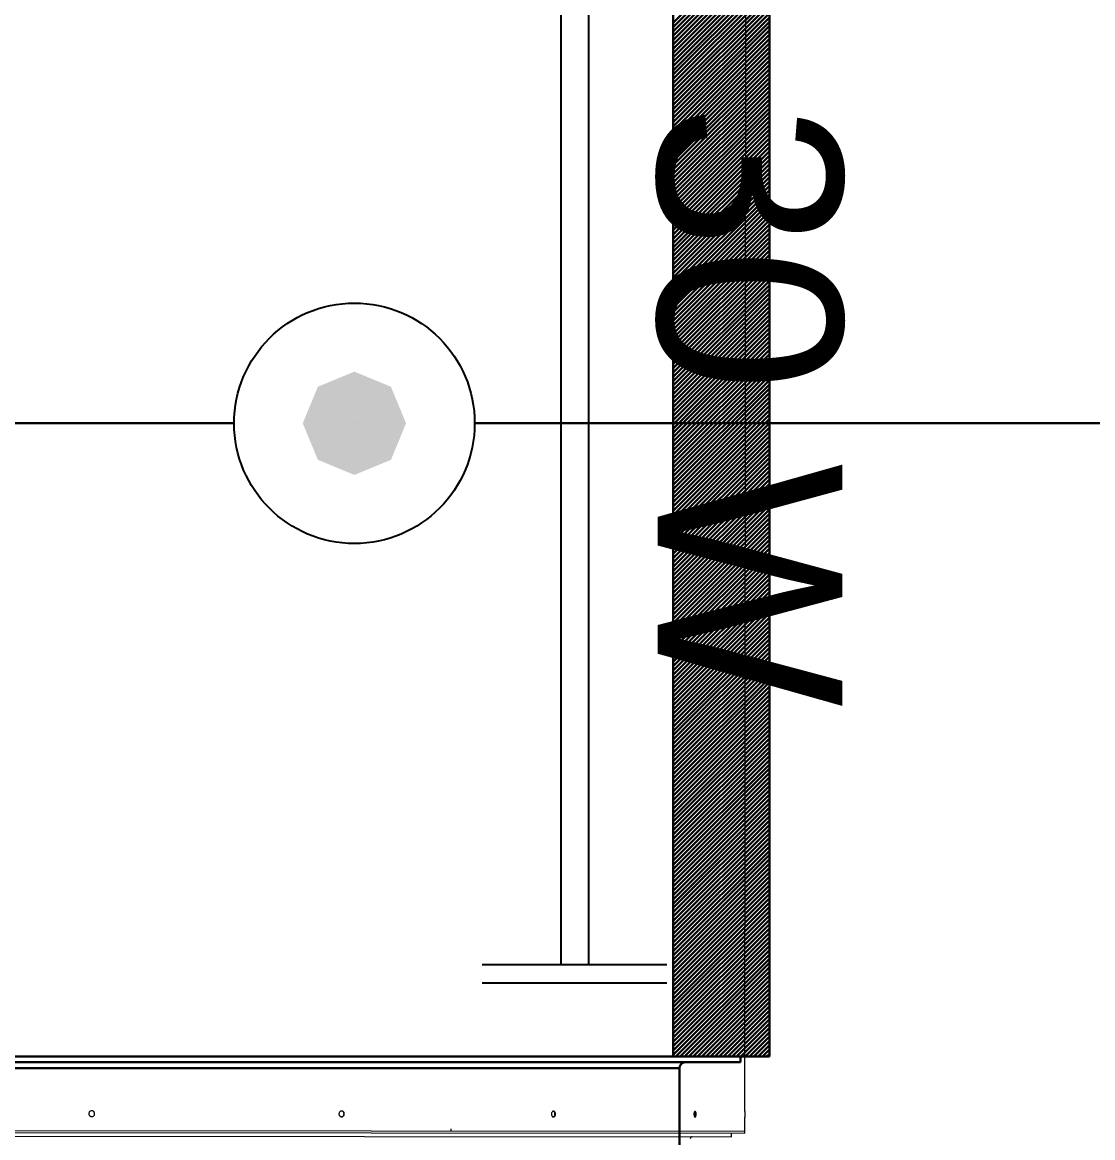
# Model space of a CAD drawing. Header units: millimetres. Extents: x -379292 to 1221486, y 92049 to 447512.
# Drawn here: x -171200 to -170087, y 211858 to 213018 of the extents above; entities that cross this region are included whole.
import ezdxf
from ezdxf.enums import TextEntityAlignment as Align

# ---------------------------------------------------------------- set-up
doc = ezdxf.new("R2010")
doc.units = ezdxf.units.MM
for name, color, linetype in [('-M-YNGN-SPR-YUK', 7, 'Continuous'), ('-M-YNGN-ZON4-SPR-', 7, 'Continuous'), ('08_LAMP', 4, 'Continuous')]:
    doc.layers.add(name, color=color, linetype=linetype)
for name, color, linetype, lineweight in [('-M-YNGN-ZON4', 3, 'SP', 30), ('_Systemair Ventilation Equipments', 7, 'Continuous', 30), ('Aironn-DEF', 7, 'Continuous', 0)]:
    doc.layers.add(name, color=color, linetype=linetype, lineweight=lineweight)
doc.styles.add('CIZGI', font='tahoma.ttf', dxfattribs={"width": 0.8, "oblique": 20})
doc.styles.add('SPR-NOT', font='romans.shx')
doc.styles.add('YAZI-2', font='arial.ttf', dxfattribs={"height": 2})
doc.linetypes.add('SP', pattern='A,2,-0.1,["SP",CIZGI,S=0.14,R=0.2,X=0,Y=-0.07],-0.255', length=2.355)

# ---------------------------------------------------------------- blocks, each defined once
blk = doc.blocks.new('RSA 1250')
at = {"layer": '_Systemair Ventilation Equipments', "color": 8}
for p, q in [((12228.56, 3752.73), (12103.56, 3752.73)), ((12121.08, 3742.73), (12111.08, 3752.73)), ((12121.53, 3742.73), (12111.53, 3752.73)), ((12121.98, 3742.73), (12111.98, 3752.73)), ((12122.42, 3742.73), (12112.42, 3752.73)), ((12122.87, 3742.73), (12112.87, 3752.73)), ((12123.32, 3742.73), (12113.32, 3752.73)), ((12123.77, 3742.73), (12113.77, 3752.73)), ((12124.22, 3742.73), (12114.22, 3752.73)), ((12124.67, 3742.73), (12114.67, 3752.73)), ((12125.12, 3742.73), (12115.12, 3752.73)), ((12125.57, 3742.73), (12115.57, 3752.73)), ((12126.02, 3742.73), (12116.02, 3752.73)), ((12126.47, 3742.73), (12116.47, 3752.73)), ((12126.91, 3742.73), (12116.91, 3752.73)), ((12127.36, 3742.73), (12117.36, 3752.73)), ((12127.81, 3742.73), (12117.81, 3752.73)), ((12128.26, 3742.73), (12118.26, 3752.73)), ((12128.71, 3742.73), (12118.71, 3752.73)), ((12129.16, 3742.73), (12119.16, 3752.73)), ((12129.61, 3742.73), (12119.61, 3752.73)), ((12130.06, 3742.73), (12120.06, 3752.73)), ((12130.51, 3742.73), (12120.51, 3752.73)), ((12130.96, 3742.73), (12120.96, 3752.73)), ((12131.4, 3742.73), (12121.4, 3752.73)), ((12131.85, 3742.73), (12121.85, 3752.73)), ((12132.3, 3742.73), (12122.3, 3752.73)), ((12132.75, 3742.73), (12122.75, 3752.73)), ((12133.2, 3742.73), (12123.2, 3752.73)), ((12133.65, 3742.73), (12123.65, 3752.73)), ((12134.1, 3742.73), (12124.1, 3752.73)), ((12134.55, 3742.73), (12124.55, 3752.73)), ((12135, 3742.73), (12125, 3752.73)), ((12135.45, 3742.73), (12125.45, 3752.73)), ((12135.89, 3742.73), (12125.89, 3752.73)), ((12136.34, 3742.73), (12126.34, 3752.73)), ((12136.79, 3742.73), (12126.79, 3752.73)), ((12137.24, 3742.73), (12127.24, 3752.73)), ((12137.69, 3742.73), (12127.69, 3752.73)), ((12138.14, 3742.73), (12128.14, 3752.73)), ((12138.59, 3742.73), (12128.59, 3752.73)), ((12139.04, 3742.73), (12129.04, 3752.73)), ((12139.49, 3742.73), (12129.49, 3752.73)), ((12139.94, 3742.73), (12129.94, 3752.73)), ((12140.38, 3742.73), (12130.38, 3752.73)), ((12140.83, 3742.73), (12130.83, 3752.73)), ((12141.28, 3742.73), (12131.28, 3752.73)), ((12141.73, 3742.73), (12131.73, 3752.73)), ((12142.18, 3742.73), (12132.18, 3752.73)), ((12142.63, 3742.73), (12132.63, 3752.73)), ((12143.08, 3742.73), (12133.08, 3752.73)), ((12143.53, 3742.73), (12133.53, 3752.73)), ((12143.98, 3742.73), (12133.98, 3752.73)), ((12144.43, 3742.73), (12134.43, 3752.73)), ((12144.87, 3742.73), (12134.87, 3752.73)), ((12145.32, 3742.73), (12135.32, 3752.73)), ((12145.77, 3742.73), (12135.77, 3752.73)), ((12146.22, 3742.73), (12136.22, 3752.73)), ((12146.67, 3742.73), (12136.67, 3752.73)), ((12147.12, 3742.73), (12137.12, 3752.73)), ((12147.57, 3742.73), (12137.57, 3752.73)), ((12148.02, 3742.73), (12138.02, 3752.73)), ((12148.47, 3742.73), (12138.47, 3752.73)), ((12148.92, 3742.73), (12138.92, 3752.73)), ((12149.36, 3742.73), (12139.36, 3752.73)), ((12149.81, 3742.73), (12139.81, 3752.73)), ((12150.26, 3742.73), (12140.26, 3752.73)), ((12150.71, 3742.73), (12140.71, 3752.73)), ((12151.16, 3742.73), (12141.16, 3752.73)), ((12151.61, 3742.73), (12141.61, 3752.73)), ((12152.06, 3742.73), (12142.06, 3752.73)), ((12152.51, 3742.73), (12142.51, 3752.73)), ((12152.96, 3742.73), (12142.96, 3752.73)), ((12153.41, 3742.73), (12143.41, 3752.73)), ((12153.86, 3742.73), (12143.86, 3752.73)), ((12154.3, 3742.73), (12144.3, 3752.73)), ((12154.75, 3742.73), (12144.75, 3752.73)), ((12155.2, 3742.73), (12145.2, 3752.73)), ((12155.65, 3742.73), (12145.65, 3752.73)), ((12156.1, 3742.73), (12146.1, 3752.73)), ((12156.55, 3742.73), (12146.55, 3752.73)), ((12157, 3742.73), (12147, 3752.73)), ((12157.45, 3742.73), (12147.45, 3752.73)), ((12157.9, 3742.73), (12147.9, 3752.73)), ((12158.35, 3742.73), (12148.35, 3752.73)), ((12158.79, 3742.73), (12148.79, 3752.73)), ((12159.24, 3742.73), (12149.24, 3752.73)), ((12159.69, 3742.73), (12149.69, 3752.73)), ((12160.14, 3742.73), (12150.14, 3752.73)), ((12160.59, 3742.73), (12150.59, 3752.73)), ((12161.04, 3742.73), (12151.04, 3752.73)), ((12161.49, 3742.73), (12151.49, 3752.73)), ((12161.94, 3742.73), (12151.94, 3752.73)), ((12162.39, 3742.73), (12152.39, 3752.73)), ((12162.84, 3742.73), (12152.84, 3752.73)), ((12163.28, 3742.73), (12153.28, 3752.73)), ((12163.73, 3742.73), (12153.73, 3752.73)), ((12164.18, 3742.73), (12154.18, 3752.73)), ((12164.63, 3742.73), (12154.63, 3752.73)), ((12165.08, 3742.73), (12155.08, 3752.73)), ((12165.53, 3742.73), (12155.53, 3752.73)), ((12165.98, 3742.73), (12155.98, 3752.73)), ((12166.43, 3742.73), (12156.43, 3752.73)), ((12166.88, 3742.73), (12156.88, 3752.73)), ((12167.33, 3742.73), (12157.33, 3752.73)), ((12167.77, 3742.73), (12157.77, 3752.73)), ((12168.22, 3742.73), (12158.22, 3752.73)), ((12168.67, 3742.73), (12158.67, 3752.73)), ((12169.12, 3742.73), (12159.12, 3752.73)), ((12169.57, 3742.73), (12159.57, 3752.73)), ((12170.02, 3742.73), (12160.02, 3752.73)), ((12170.47, 3742.73), (12160.47, 3752.73)), ((12170.92, 3742.73), (12160.92, 3752.73)), ((12171.37, 3742.73), (12161.37, 3752.73)), ((12171.82, 3742.73), (12161.82, 3752.73)), ((12172.26, 3742.73), (12162.26, 3752.73)), ((12172.71, 3742.73), (12162.71, 3752.73)), ((12173.16, 3742.73), (12163.16, 3752.73)), ((12173.61, 3742.73), (12163.61, 3752.73)), ((12174.06, 3742.73), (12164.06, 3752.73)), ((12174.51, 3742.73), (12164.51, 3752.73)), ((12174.96, 3742.73), (12164.96, 3752.73)), ((12175.41, 3742.73), (12165.41, 3752.73)), ((12175.86, 3742.73), (12165.86, 3752.73)), ((12176.31, 3742.73), (12166.31, 3752.73)), ((12176.75, 3742.73), (12166.75, 3752.73)), ((12177.2, 3742.73), (12167.2, 3752.73)), ((12177.65, 3742.73), (12167.65, 3752.73)), ((12178.1, 3742.73), (12168.1, 3752.73)), ((12178.55, 3742.73), (12168.55, 3752.73)), ((12179, 3742.73), (12169, 3752.73)), ((12179.45, 3742.73), (12169.45, 3752.73)), ((12179.9, 3742.73), (12169.9, 3752.73)), ((12180.35, 3742.73), (12170.35, 3752.73)), ((12180.8, 3742.73), (12170.8, 3752.73)), ((12181.24, 3742.73), (12171.24, 3752.73)), ((12181.69, 3742.73), (12171.69, 3752.73)), ((12182.14, 3742.73), (12172.14, 3752.73)), ((12182.59, 3742.73), (12172.59, 3752.73)), ((12183.04, 3742.73), (12173.04, 3752.73)), ((12183.49, 3742.73), (12173.49, 3752.73)), ((12183.94, 3742.73), (12173.94, 3752.73)), ((12184.39, 3742.73), (12174.39, 3752.73)), ((12184.84, 3742.73), (12174.84, 3752.73)), ((12185.29, 3742.73), (12175.29, 3752.73)), ((12185.73, 3742.73), (12175.73, 3752.73)), ((12186.18, 3742.73), (12176.18, 3752.73)), ((12186.63, 3742.73), (12176.63, 3752.73)), ((12187.08, 3742.73), (12177.08, 3752.73)), ((12187.53, 3742.73), (12177.53, 3752.73)), ((12187.98, 3742.73), (12177.98, 3752.73)), ((12188.43, 3742.73), (12178.43, 3752.73)), ((12188.88, 3742.73), (12178.88, 3752.73)), ((12189.33, 3742.73), (12179.33, 3752.73)), ((12189.78, 3742.73), (12179.78, 3752.73)), ((12190.23, 3742.73), (12180.23, 3752.73)), ((12190.67, 3742.73), (12180.67, 3752.73)), ((12191.12, 3742.73), (12181.12, 3752.73)), ((12191.57, 3742.73), (12181.57, 3752.73)), ((12192.02, 3742.73), (12182.02, 3752.73)), ((12192.47, 3742.73), (12182.47, 3752.73)), ((12192.92, 3742.73), (12182.92, 3752.73)), ((12193.37, 3742.73), (12183.37, 3752.73)), ((12193.82, 3742.73), (12183.82, 3752.73)), ((12194.27, 3742.73), (12184.27, 3752.73)), ((12194.72, 3742.73), (12184.72, 3752.73)), ((12195.16, 3742.73), (12185.16, 3752.73)), ((12195.61, 3742.73), (12185.61, 3752.73)), ((12196.06, 3742.73), (12186.06, 3752.73)), ((12196.51, 3742.73), (12186.51, 3752.73)), ((12196.96, 3742.73), (12186.96, 3752.73)), ((12197.41, 3742.73), (12187.41, 3752.73)), ((12197.86, 3742.73), (12187.86, 3752.73)), ((12198.31, 3742.73), (12188.31, 3752.73)), ((12198.76, 3742.73), (12188.76, 3752.73)), ((12199.21, 3742.73), (12189.21, 3752.73)), ((12199.65, 3742.73), (12189.65, 3752.73)), ((12200.1, 3742.73), (12190.1, 3752.73)), ((12200.55, 3742.73), (12190.55, 3752.73)), ((12201, 3742.73), (12191, 3752.73)), ((12201.45, 3742.73), (12191.45, 3752.73)), ((12201.9, 3742.73), (12191.9, 3752.73)), ((12202.35, 3742.73), (12192.35, 3752.73)), ((12202.8, 3742.73), (12192.8, 3752.73)), ((12203.25, 3742.73), (12193.25, 3752.73)), ((12203.7, 3742.73), (12193.7, 3752.73)), ((12204.14, 3742.73), (12194.14, 3752.73)), ((12204.59, 3742.73), (12194.59, 3752.73)), ((12205.04, 3742.73), (12195.04, 3752.73)), ((12205.49, 3742.73), (12195.49, 3752.73)), ((12205.94, 3742.73), (12195.94, 3752.73)), ((12206.39, 3742.73), (12196.39, 3752.73)), ((12206.84, 3742.73), (12196.84, 3752.73)), ((12207.29, 3742.73), (12197.29, 3752.73)), ((12207.74, 3742.73), (12197.74, 3752.73)), ((12208.19, 3742.73), (12198.19, 3752.73)), ((12208.63, 3742.73), (12198.63, 3752.73)), ((12209.08, 3742.73), (12199.08, 3752.73)), ((12209.53, 3742.73), (12199.53, 3752.73)), ((12209.98, 3742.73), (12199.98, 3752.73)), ((12210.43, 3742.73), (12200.43, 3752.73)), ((12210.88, 3742.73), (12200.88, 3752.73)), ((12211.33, 3742.73), (12201.33, 3752.73)), ((12211.78, 3742.73), (12201.78, 3752.73)), ((12212.23, 3742.73), (12202.23, 3752.73)), ((12212.68, 3742.73), (12202.68, 3752.73)), ((12213.12, 3742.73), (12203.12, 3752.73)), ((12213.57, 3742.73), (12203.57, 3752.73)), ((12214.02, 3742.73), (12204.02, 3752.73)), ((12214.47, 3742.73), (12204.47, 3752.73)), ((12214.92, 3742.73), (12204.92, 3752.73)), ((12215.37, 3742.73), (12205.37, 3752.73)), ((12215.82, 3742.73), (12205.82, 3752.73)), ((12216.27, 3742.73), (12206.27, 3752.73)), ((12216.72, 3742.73), (12206.72, 3752.73)), ((12217.17, 3742.73), (12207.17, 3752.73)), ((12217.61, 3742.73), (12207.61, 3752.73)), ((12218.06, 3742.73), (12208.06, 3752.73)), ((12218.51, 3742.73), (12208.51, 3752.73)), ((12218.96, 3742.73), (12208.96, 3752.73)), ((12219.41, 3742.73), (12209.41, 3752.73)), ((12219.86, 3742.73), (12209.86, 3752.73)), ((12220.31, 3742.73), (12210.31, 3752.73)), ((12220.76, 3742.73), (12210.76, 3752.73)), ((12221.21, 3742.73), (12211.21, 3752.73)), ((12221.66, 3742.73), (12211.66, 3752.73)), ((12222.11, 3742.73), (12212.11, 3752.73)), ((12222.55, 3742.73), (12212.55, 3752.73)), ((12223, 3742.73), (12213, 3752.73)), ((12223.45, 3742.73), (12213.45, 3752.73)), ((12223.9, 3742.73), (12213.9, 3752.73)), ((12224.35, 3742.73), (12214.35, 3752.73)), ((12224.8, 3742.73), (12214.8, 3752.73)), ((12225.25, 3742.73), (12215.25, 3752.73)), ((12225.7, 3742.73), (12215.7, 3752.73)), ((12226.15, 3742.73), (12216.15, 3752.73)), ((12226.6, 3742.73), (12216.6, 3752.73)), ((12227.04, 3742.73), (12217.04, 3752.73)), ((12227.49, 3742.73), (12217.49, 3752.73)), ((12227.94, 3742.73), (12217.94, 3752.73)), ((12228.39, 3742.73), (12218.39, 3752.73)), ((12228.56, 3743.01), (12218.84, 3752.73)), ((12228.56, 3743.46), (12219.29, 3752.73)), ((12228.56, 3743.91), (12219.74, 3752.73)), ((12228.56, 3744.36), (12220.19, 3752.73)), ((12228.56, 3744.81), (12220.64, 3752.73)), ((12228.56, 3745.26), (12221.09, 3752.73)), ((12228.56, 3745.71), (12221.53, 3752.73)), ((12228.56, 3746.16), (12221.98, 3752.73)), ((12228.56, 3746.61), (12222.43, 3752.73)), ((12228.56, 3747.06), (12222.88, 3752.73)), ((12228.56, 3747.5), (12223.33, 3752.73)), ((12228.56, 3747.95), (12223.78, 3752.73)), ((12228.56, 3748.4), (12224.23, 3752.73)), ((12228.56, 3748.85), (12224.68, 3752.73)), ((12228.56, 3749.3), (12225.13, 3752.73)), ((12228.56, 3749.75), (12225.58, 3752.73)), ((12228.56, 3750.2), (12226.02, 3752.73)), ((12228.56, 3750.65), (12226.47, 3752.73)), ((12228.56, 3751.1), (12226.92, 3752.73)), ((12228.56, 3751.55), (12227.37, 3752.73)), ((12228.56, 3752), (12227.82, 3752.73)), ((12228.56, 3752.44), (12228.27, 3752.73)), ((12228.56, 3607.73), (12228.56, 3752.73)), ((12103.56, 3742.73), (12228.56, 3742.73))]:
    blk.add_line(p, q, dxfattribs=at)
blk = doc.blocks.new('AXC 1250')
at = {"layer": '_Systemair Ventilation Equipments', "color": 8, "linetype": 'Continuous'}
for p, q in [((12474.49, 3755.21), (12474.49, 3756.71)), ((12474.49, 3756.71), (12503.99, 3756.71)), ((12503.99, 3755.21), (12503.99, 3756.71)), ((12474.24, 3755.21), (12474.24, 3756.46)), ((12474.24, 3756.46), (12504.24, 3756.46)), ((12504.24, 3755.21), (12504.24, 3756.46)), ((12474.24, 3755.21), (12474.49, 3755.21)), ((12474.31, 3754.35), (12474.88, 3754.91)), ((12474.31, 3754.35), (12474.32, 3754.35)), ((12474.32, 3754.35), (12474.33, 3754.36)), ((12474.33, 3754.36), (12474.34, 3754.37)), ((12474.34, 3754.37), (12474.36, 3754.37)), ((12474.36, 3754.37), (12474.37, 3754.37)), ((12474.37, 3754.37), (12474.39, 3754.37)), ((12474.39, 3754.37), (12474.4, 3754.37)), ((12474.4, 3754.37), (12474.42, 3754.37)), ((12474.42, 3754.37), (12474.44, 3754.37)), ((12474.44, 3754.37), (12474.45, 3754.36)), ((12474.45, 3754.36), (12474.47, 3754.35)), ((12474.47, 3754.35), (12474.49, 3754.35)), ((12503.99, 3755.21), (12474.49, 3755.21)), ((12474.49, 3754.35), (12475.06, 3754.91)), ((12474.49, 3754.35), (12474.49, 3746.77)), ((12503.98, 3754.35), (12474.49, 3754.35)), ((12474.89, 3754.93), (12474.88, 3754.91)), ((12474.89, 3754.92), (12474.88, 3754.92)), ((12474.88, 3754.92), (12474.88, 3754.91)), ((12474.91, 3754.95), (12474.89, 3754.93)), ((12474.9, 3754.92), (12474.89, 3754.92)), ((12474.89, 3754.92), (12474.89, 3754.92)), ((12474.91, 3754.92), (12474.9, 3754.92)), ((12474.9, 3754.92), (12474.9, 3754.92)), ((12474.92, 3754.97), (12474.91, 3754.95)), ((12474.92, 3754.92), (12474.91, 3754.92)), ((12474.93, 3755), (12474.92, 3754.97)), ((12474.93, 3754.92), (12474.92, 3754.92)), ((12474.94, 3755.02), (12474.93, 3755)), ((12474.95, 3754.92), (12474.93, 3754.92)), ((12474.94, 3755.08), (12474.94, 3755.21)), ((12474.94, 3755.09), (12474.95, 3755.1)), ((12474.94, 3755.08), (12474.94, 3755.09)), ((12474.94, 3755.09), (12474.94, 3755.07)), ((12474.94, 3755.07), (12474.94, 3755.04)), ((12474.94, 3755.04), (12474.94, 3755.02)), ((12474.95, 3755.1), (12474.96, 3755.11)), ((12474.96, 3754.92), (12474.95, 3754.92)), ((12474.96, 3755.11), (12474.96, 3755.12)), ((12474.96, 3755.12), (12474.97, 3755.12)), ((12474.97, 3754.92), (12474.96, 3754.92)), ((12474.97, 3755.12), (12474.98, 3755.12)), ((12474.99, 3754.92), (12474.97, 3754.92)), ((12474.98, 3755.12), (12474.99, 3755.13)), ((12474.99, 3755.13), (12475, 3755.13)), ((12475, 3754.92), (12474.99, 3754.92)), ((12475, 3755.13), (12475.01, 3755.13)), ((12475.02, 3754.92), (12475, 3754.92)), ((12475.01, 3755.13), (12475.02, 3755.13)), ((12475.02, 3755.13), (12475.03, 3755.13)), ((12475.04, 3754.92), (12475.02, 3754.92)), ((12475.03, 3755.13), (12475.05, 3755.12)), ((12475.06, 3754.91), (12475.04, 3754.92)), ((12475.05, 3755.12), (12475.06, 3755.12)), ((12475.06, 3755.12), (12475.07, 3755.12)), ((12475.07, 3754.93), (12475.06, 3754.91)), ((12475.08, 3754.91), (12475.06, 3754.91)), ((12475.07, 3755.12), (12475.09, 3755.11)), ((12475.08, 3754.95), (12475.07, 3754.93)), ((12475.09, 3754.97), (12475.08, 3754.95)), ((12475.1, 3754.9), (12475.08, 3754.91)), ((12475.09, 3755.11), (12475.11, 3755.1)), ((12475.1, 3755.02), (12475.09, 3755)), ((12475.09, 3755), (12475.09, 3754.97)), ((12475.11, 3755.04), (12475.1, 3755.02)), ((12475.13, 3754.9), (12475.1, 3754.9)), ((12475.11, 3755.1), (12475.12, 3755.09)), ((12475.12, 3755.07), (12475.11, 3755.04)), ((12475.12, 3755.09), (12475.14, 3755.09)), ((12475.12, 3755.09), (12475.12, 3755.07)), ((12475.15, 3754.9), (12475.13, 3754.9)), ((12475.14, 3755.09), (12475.15, 3755.08)), ((12475.15, 3755.08), (12475.16, 3755.08)), ((12475.17, 3754.9), (12475.15, 3754.9)), ((12475.16, 3755.08), (12475.17, 3755.08)), ((12475.17, 3755.08), (12475.18, 3755.08)), ((12475.19, 3754.9), (12475.17, 3754.9)), ((12475.18, 3755.08), (12475.19, 3755.08)), ((12475.19, 3754.9), (12475.19, 3755.21)), ((12475.19, 3755.08), (12503.28, 3755.08)), ((12475.19, 3754.9), (12503.28, 3754.9)), ((12503.28, 3754.9), (12503.28, 3755.21)), ((12503.28, 3755.08), (12503.29, 3755.08)), ((12503.28, 3754.9), (12503.3, 3754.9)), ((12503.29, 3755.08), (12503.3, 3755.08)), ((12503.3, 3755.08), (12503.31, 3755.08)), ((12503.3, 3754.9), (12503.32, 3754.9)), ((12503.31, 3755.08), (12503.32, 3755.08)), ((12503.32, 3755.08), (12503.34, 3755.09)), ((12503.32, 3754.9), (12503.35, 3754.9)), ((12503.34, 3755.09), (12503.35, 3755.09)), ((12503.35, 3755.09), (12503.36, 3755.1)), ((12503.35, 3755.07), (12503.35, 3755.09)), ((12503.36, 3755.04), (12503.35, 3755.07)), ((12503.35, 3754.9), (12503.37, 3754.9)), ((12503.36, 3755.1), (12503.38, 3755.11)), ((12503.37, 3755.02), (12503.36, 3755.04)), ((12503.38, 3755), (12503.37, 3755.02)), ((12503.37, 3754.9), (12503.39, 3754.91)), ((12503.38, 3755.11), (12503.4, 3755.12)), ((12503.39, 3754.97), (12503.38, 3755)), ((12503.39, 3754.95), (12503.39, 3754.97)), ((12503.4, 3754.93), (12503.39, 3754.95)), ((12503.39, 3754.91), (12503.41, 3754.91)), ((12503.4, 3755.12), (12503.41, 3755.12)), ((12503.41, 3754.91), (12503.4, 3754.93)), ((12503.41, 3755.12), (12503.42, 3755.12)), ((12503.43, 3754.92), (12503.41, 3754.91)), ((12503.41, 3754.91), (12503.98, 3754.35)), ((12503.42, 3755.12), (12503.44, 3755.13)), ((12503.45, 3754.92), (12503.43, 3754.92)), ((12503.44, 3755.13), (12503.45, 3755.13)), ((12503.45, 3755.13), (12503.46, 3755.13)), ((12503.47, 3754.92), (12503.45, 3754.92)), ((12503.46, 3755.13), (12503.47, 3755.13)), ((12503.47, 3755.13), (12503.48, 3755.13)), ((12503.48, 3754.92), (12503.47, 3754.92)), ((12503.48, 3755.13), (12503.49, 3755.12)), ((12503.5, 3754.92), (12503.48, 3754.92)), ((12503.49, 3755.12), (12503.5, 3755.12)), ((12503.5, 3755.12), (12503.51, 3755.12)), ((12503.51, 3754.92), (12503.5, 3754.92)), ((12503.51, 3755.12), (12503.52, 3755.11)), ((12503.53, 3754.92), (12503.51, 3754.92)), ((12503.52, 3755.11), (12503.52, 3755.1)), ((12503.52, 3755.1), (12503.53, 3755.09)), ((12503.53, 3755.09), (12503.54, 3755.08)), ((12503.53, 3755.07), (12503.53, 3755.09)), ((12503.53, 3755.04), (12503.53, 3755.07)), ((12503.53, 3755.02), (12503.53, 3755.04)), ((12503.54, 3755), (12503.53, 3755.02)), ((12503.54, 3754.92), (12503.53, 3754.92)), ((12503.54, 3755.21), (12503.54, 3755.08)), ((12503.55, 3754.97), (12503.54, 3755)), ((12503.55, 3754.92), (12503.54, 3754.92)), ((12503.56, 3754.95), (12503.55, 3754.97)), ((12503.56, 3754.92), (12503.55, 3754.92)), ((12503.58, 3754.93), (12503.56, 3754.95)), ((12503.57, 3754.92), (12503.56, 3754.92)), ((12503.58, 3754.92), (12503.57, 3754.92)), ((12503.57, 3754.92), (12503.57, 3754.92)), ((12503.59, 3754.91), (12503.58, 3754.93)), ((12503.59, 3754.92), (12503.58, 3754.92)), ((12503.59, 3754.91), (12503.59, 3754.92)), ((12503.59, 3754.92), (12503.59, 3754.92)), ((12503.59, 3754.91), (12504.16, 3754.35)), ((12503.98, 3746.77), (12503.98, 3754.35)), ((12503.98, 3754.35), (12504, 3754.35)), ((12503.99, 3755.21), (12504.24, 3755.21)), ((12504, 3754.35), (12504.02, 3754.36)), ((12504.02, 3754.36), (12504.04, 3754.37)), ((12504.04, 3754.37), (12504.05, 3754.37)), ((12504.05, 3754.37), (12504.07, 3754.37)), ((12504.07, 3754.37), (12504.09, 3754.37)), ((12504.09, 3754.37), (12504.1, 3754.37)), ((12504.1, 3754.37), (12504.11, 3754.37)), ((12504.11, 3754.37), (12504.13, 3754.37)), ((12504.13, 3754.37), (12504.14, 3754.36)), ((12504.14, 3754.36), (12504.15, 3754.35)), ((12504.15, 3754.35), (12504.16, 3754.35)), ((12474.24, 3754.17), (12474.24, 3747.02)), ((12504.24, 3754.17), (12474.24, 3754.17)), ((12504.24, 3754.17), (12504.24, 3747.02)), ((12411.74, 3610.73), (12411.74, 3749.73)), ((12412.34, 3749.73), (12411.74, 3749.73)), ((12412.34, 3749.73), (12412.34, 3610.73)), ((12516.14, 3610.73), (12516.14, 3749.73)), ((12516.74, 3749.73), (12516.14, 3749.73)), ((12516.74, 3749.73), (12516.74, 3610.73)), ((12474.24, 3747.02), (12504.24, 3747.02)), ((12503.98, 3746.77), (12474.49, 3746.77)), ((12474.74, 3742.42), (12474.74, 3746.77)), ((12503.74, 3746.32), (12474.74, 3746.32)), ((12503.74, 3742.42), (12503.74, 3746.77)), ((12412.94, 3617.08), (12412.94, 3743.38)), ((12474.74, 3743.38), (12412.94, 3743.38)), ((12474.74, 3743.13), (12476.04, 3743.13)), ((12474.74, 3742.84), (12476.04, 3742.84)), ((12476.04, 3742.83), (12476.04, 3743.16)), ((12476.04, 3743.16), (12477.14, 3743.16)), ((12477.14, 3742.83), (12476.04, 3742.83)), ((12477.04, 3742.66), (12477.04, 3742.67)), ((12477.04, 3742.67), (12477.05, 3742.67)), ((12477.05, 3742.67), (12477.07, 3742.67)), ((12477.07, 3742.67), (12477.08, 3742.68)), ((12477.08, 3742.68), (12477.09, 3742.68)), ((12477.09, 3742.68), (12477.11, 3742.69)), ((12477.11, 3742.69), (12477.13, 3742.69)), ((12477.13, 3742.69), (12477.15, 3742.69)), ((12477.14, 3742.83), (12477.14, 3743.16)), ((12477.14, 3743.13), (12478.34, 3743.13)), ((12477.14, 3742.84), (12478.34, 3742.84)), ((12477.15, 3742.69), (12477.17, 3742.69)), ((12477.17, 3742.69), (12477.19, 3742.69)), ((12477.19, 3742.69), (12477.21, 3742.69)), ((12477.21, 3742.69), (12477.24, 3742.69)), ((12477.24, 3742.69), (12477.26, 3742.69)), ((12477.26, 3742.69), (12477.28, 3742.69)), ((12477.28, 3742.69), (12477.3, 3742.69)), ((12477.3, 3742.69), (12477.32, 3742.69)), ((12477.32, 3742.69), (12477.34, 3742.69)), ((12477.34, 3742.69), (12477.36, 3742.69)), ((12477.36, 3742.69), (12477.38, 3742.68)), ((12477.38, 3742.68), (12477.39, 3742.68)), ((12477.39, 3742.68), (12477.41, 3742.67)), ((12477.41, 3742.67), (12477.42, 3742.67)), ((12477.42, 3742.67), (12477.43, 3742.67)), ((12477.43, 3742.67), (12477.44, 3742.66)), ((12478.34, 3742.83), (12478.34, 3743.16)), ((12478.34, 3743.16), (12479.44, 3743.16)), ((12479.44, 3742.83), (12478.34, 3742.83)), ((12479.44, 3742.83), (12479.44, 3743.16)), ((12479.44, 3743.13), (12480.64, 3743.13)), ((12479.44, 3742.84), (12480.64, 3742.84)), ((12480.64, 3742.83), (12480.64, 3743.16)), ((12480.64, 3743.16), (12481.74, 3743.16)), ((12481.74, 3742.83), (12480.64, 3742.83)), ((12481.74, 3742.83), (12481.74, 3743.16)), ((12481.74, 3743.13), (12482.94, 3743.13)), ((12481.74, 3742.84), (12482.94, 3742.84)), ((12482.94, 3742.83), (12482.94, 3743.16)), ((12482.94, 3743.16), (12484.04, 3743.16)), ((12484.04, 3742.83), (12482.94, 3742.83)), ((12484.04, 3742.83), (12484.04, 3743.16)), ((12484.04, 3743.13), (12485.24, 3743.13)), ((12484.04, 3742.84), (12485.24, 3742.84)), ((12485.24, 3742.83), (12485.24, 3743.16)), ((12485.24, 3743.16), (12486.34, 3743.16)), ((12486.34, 3742.83), (12485.24, 3742.83)), ((12486.34, 3742.83), (12486.34, 3743.16)), ((12486.34, 3743.13), (12487.54, 3743.13)), ((12486.34, 3742.84), (12487.54, 3742.84)), ((12487.54, 3742.83), (12487.54, 3743.16)), ((12487.54, 3743.16), (12488.64, 3743.16)), ((12488.64, 3742.83), (12487.54, 3742.83)), ((12488.64, 3742.83), (12488.64, 3743.16)), ((12488.64, 3743.13), (12489.84, 3743.13)), ((12488.64, 3742.84), (12489.84, 3742.84)), ((12489.04, 3742.66), (12489.04, 3742.67)), ((12489.04, 3742.67), (12489.05, 3742.67)), ((12489.05, 3742.67), (12489.07, 3742.67)), ((12489.07, 3742.67), (12489.08, 3742.68)), ((12489.08, 3742.68), (12489.09, 3742.68)), ((12489.09, 3742.68), (12489.11, 3742.69)), ((12489.11, 3742.69), (12489.13, 3742.69)), ((12489.13, 3742.69), (12489.15, 3742.69)), ((12489.15, 3742.69), (12489.17, 3742.69)), ((12489.17, 3742.69), (12489.19, 3742.69)), ((12489.19, 3742.69), (12489.21, 3742.69)), ((12489.21, 3742.69), (12489.24, 3742.69)), ((12489.24, 3742.69), (12489.26, 3742.69)), ((12489.26, 3742.69), (12489.28, 3742.69)), ((12489.28, 3742.69), (12489.3, 3742.69)), ((12489.3, 3742.69), (12489.32, 3742.69)), ((12489.32, 3742.69), (12489.34, 3742.69)), ((12489.34, 3742.69), (12489.36, 3742.69)), ((12489.36, 3742.69), (12489.38, 3742.68)), ((12489.38, 3742.68), (12489.39, 3742.68)), ((12489.39, 3742.68), (12489.41, 3742.67)), ((12489.41, 3742.67), (12489.42, 3742.67)), ((12489.42, 3742.67), (12489.43, 3742.67)), ((12489.43, 3742.67), (12489.44, 3742.66)), ((12489.84, 3742.83), (12489.84, 3743.16)), ((12489.84, 3743.16), (12490.94, 3743.16)), ((12490.94, 3742.83), (12489.84, 3742.83)), ((12490.94, 3742.83), (12490.94, 3743.16)), ((12490.94, 3743.13), (12492.14, 3743.13)), ((12490.94, 3742.84), (12492.14, 3742.84)), ((12492.14, 3742.83), (12492.14, 3743.16)), ((12492.14, 3743.16), (12493.24, 3743.16)), ((12493.24, 3742.83), (12492.14, 3742.83)), ((12493.24, 3742.83), (12493.24, 3743.16)), ((12493.24, 3743.13), (12494.44, 3743.13)), ((12493.24, 3742.84), (12494.44, 3742.84)), ((12494.44, 3742.83), (12494.44, 3743.16)), ((12494.44, 3743.16), (12495.54, 3743.16)), ((12495.54, 3742.83), (12494.44, 3742.83)), ((12495.54, 3742.83), (12495.54, 3743.16)), ((12495.54, 3743.13), (12496.74, 3743.13)), ((12495.54, 3742.84), (12496.74, 3742.84)), ((12496.74, 3742.83), (12496.74, 3743.16)), ((12496.74, 3743.16), (12497.84, 3743.16)), ((12497.84, 3742.83), (12496.74, 3742.83)), ((12497.84, 3742.83), (12497.84, 3743.16)), ((12497.84, 3743.13), (12499.04, 3743.13)), ((12497.84, 3742.84), (12499.04, 3742.84)), ((12499.04, 3742.83), (12499.04, 3743.16)), ((12499.04, 3743.16), (12500.14, 3743.16)), ((12500.14, 3742.83), (12499.04, 3742.83)), ((12500.14, 3742.83), (12500.14, 3743.16)), ((12500.14, 3743.13), (12501.34, 3743.13)), ((12500.14, 3742.84), (12501.34, 3742.84)), ((12501.04, 3742.66), (12501.04, 3742.67)), ((12501.04, 3742.67), (12501.05, 3742.67)), ((12501.05, 3742.67), (12501.07, 3742.67)), ((12501.07, 3742.67), (12501.08, 3742.68)), ((12501.08, 3742.68), (12501.09, 3742.68)), ((12501.09, 3742.68), (12501.11, 3742.69)), ((12501.11, 3742.69), (12501.13, 3742.69)), ((12501.13, 3742.69), (12501.15, 3742.69)), ((12501.15, 3742.69), (12501.17, 3742.69)), ((12501.17, 3742.69), (12501.19, 3742.69)), ((12501.19, 3742.69), (12501.21, 3742.69)), ((12501.21, 3742.69), (12501.24, 3742.69)), ((12501.24, 3742.69), (12501.26, 3742.69)), ((12501.26, 3742.69), (12501.28, 3742.69)), ((12501.28, 3742.69), (12501.3, 3742.69)), ((12501.3, 3742.69), (12501.32, 3742.69)), ((12501.32, 3742.69), (12501.34, 3742.69)), ((12501.34, 3742.83), (12501.34, 3743.16)), ((12501.34, 3743.16), (12502.44, 3743.16)), ((12502.44, 3742.83), (12501.34, 3742.83)), ((12501.34, 3742.69), (12501.36, 3742.69)), ((12501.36, 3742.69), (12501.38, 3742.68)), ((12501.38, 3742.68), (12501.39, 3742.68)), ((12501.39, 3742.68), (12501.41, 3742.67)), ((12501.41, 3742.67), (12501.42, 3742.67)), ((12501.42, 3742.67), (12501.43, 3742.67)), ((12501.43, 3742.67), (12501.44, 3742.66)), ((12502.44, 3742.83), (12502.44, 3743.16)), ((12502.44, 3743.13), (12503.74, 3743.13)), ((12502.44, 3742.84), (12503.74, 3742.84)), ((12515.54, 3743.38), (12503.74, 3743.38)), ((12515.54, 3743.38), (12515.54, 3617.08)), ((12474.74, 3742.28), (12474.74, 3742.42)), ((12503.74, 3742.42), (12474.74, 3742.42)), ((12503.74, 3742.28), (12474.74, 3742.28)), ((12477.03, 3742.65), (12477.03, 3742.66)), ((12477.03, 3742.66), (12477.04, 3742.66)), ((12477.03, 3742.64), (12477.03, 3742.65)), ((12477.03, 3742.65), (12477.03, 3742.65)), ((12477.04, 3742.63), (12477.03, 3742.64)), ((12477.03, 3742.64), (12477.03, 3742.64)), ((12477.05, 3742.62), (12477.04, 3742.63)), ((12477.04, 3742.63), (12477.04, 3742.63)), ((12477.07, 3742.62), (12477.05, 3742.62)), ((12477.08, 3742.62), (12477.07, 3742.62)), ((12477.09, 3742.61), (12477.08, 3742.62)), ((12477.11, 3742.61), (12477.09, 3742.61)), ((12477.13, 3742.61), (12477.11, 3742.61)), ((12477.15, 3742.6), (12477.13, 3742.61)), ((12477.17, 3742.6), (12477.15, 3742.6)), ((12477.19, 3742.6), (12477.17, 3742.6)), ((12477.21, 3742.6), (12477.19, 3742.6)), ((12477.24, 3742.6), (12477.21, 3742.6)), ((12477.26, 3742.6), (12477.24, 3742.6)), ((12477.28, 3742.6), (12477.26, 3742.6)), ((12477.3, 3742.6), (12477.28, 3742.6)), ((12477.32, 3742.6), (12477.3, 3742.6)), ((12477.34, 3742.61), (12477.32, 3742.6)), ((12477.36, 3742.61), (12477.34, 3742.61)), ((12477.38, 3742.61), (12477.36, 3742.61)), ((12477.39, 3742.62), (12477.38, 3742.61)), ((12477.41, 3742.62), (12477.39, 3742.62)), ((12477.42, 3742.62), (12477.41, 3742.62)), ((12477.43, 3742.63), (12477.42, 3742.62)), ((12477.44, 3742.63), (12477.43, 3742.63)), ((12477.44, 3742.66), (12477.44, 3742.66)), ((12477.44, 3742.66), (12477.44, 3742.65)), ((12477.44, 3742.65), (12477.45, 3742.65)), ((12477.45, 3742.65), (12477.44, 3742.64)), ((12477.44, 3742.64), (12477.44, 3742.64)), ((12477.44, 3742.64), (12477.44, 3742.63)), ((12489.03, 3742.65), (12489.03, 3742.66)), ((12489.03, 3742.66), (12489.04, 3742.66)), ((12489.03, 3742.64), (12489.03, 3742.65)), ((12489.03, 3742.65), (12489.03, 3742.65)), ((12489.04, 3742.63), (12489.03, 3742.64)), ((12489.03, 3742.64), (12489.03, 3742.64)), ((12489.05, 3742.62), (12489.04, 3742.63)), ((12489.04, 3742.63), (12489.04, 3742.63)), ((12489.07, 3742.62), (12489.05, 3742.62)), ((12489.08, 3742.62), (12489.07, 3742.62)), ((12489.09, 3742.61), (12489.08, 3742.62)), ((12489.11, 3742.61), (12489.09, 3742.61)), ((12489.13, 3742.61), (12489.11, 3742.61)), ((12489.15, 3742.6), (12489.13, 3742.61)), ((12489.17, 3742.6), (12489.15, 3742.6)), ((12489.19, 3742.6), (12489.17, 3742.6)), ((12489.21, 3742.6), (12489.19, 3742.6)), ((12489.24, 3742.6), (12489.21, 3742.6)), ((12489.26, 3742.6), (12489.24, 3742.6)), ((12489.28, 3742.6), (12489.26, 3742.6)), ((12489.3, 3742.6), (12489.28, 3742.6)), ((12489.32, 3742.6), (12489.3, 3742.6)), ((12489.34, 3742.61), (12489.32, 3742.6)), ((12489.36, 3742.61), (12489.34, 3742.61)), ((12489.38, 3742.61), (12489.36, 3742.61)), ((12489.39, 3742.62), (12489.38, 3742.61)), ((12489.41, 3742.62), (12489.39, 3742.62)), ((12489.42, 3742.62), (12489.41, 3742.62)), ((12489.43, 3742.63), (12489.42, 3742.62)), ((12489.44, 3742.63), (12489.43, 3742.63)), ((12489.44, 3742.66), (12489.44, 3742.66)), ((12489.44, 3742.66), (12489.44, 3742.65)), ((12489.44, 3742.65), (12489.45, 3742.65)), ((12489.45, 3742.65), (12489.44, 3742.64)), ((12489.44, 3742.64), (12489.44, 3742.64)), ((12489.44, 3742.64), (12489.44, 3742.63)), ((12501.03, 3742.65), (12501.03, 3742.66)), ((12501.03, 3742.66), (12501.04, 3742.66)), ((12501.03, 3742.64), (12501.03, 3742.65)), ((12501.03, 3742.65), (12501.03, 3742.65)), ((12501.04, 3742.63), (12501.03, 3742.64)), ((12501.03, 3742.64), (12501.03, 3742.64)), ((12501.05, 3742.62), (12501.04, 3742.63)), ((12501.04, 3742.63), (12501.04, 3742.63)), ((12501.07, 3742.62), (12501.05, 3742.62)), ((12501.08, 3742.62), (12501.07, 3742.62)), ((12501.09, 3742.61), (12501.08, 3742.62)), ((12501.11, 3742.61), (12501.09, 3742.61)), ((12501.13, 3742.61), (12501.11, 3742.61)), ((12501.15, 3742.6), (12501.13, 3742.61)), ((12501.17, 3742.6), (12501.15, 3742.6)), ((12501.19, 3742.6), (12501.17, 3742.6)), ((12501.21, 3742.6), (12501.19, 3742.6)), ((12501.24, 3742.6), (12501.21, 3742.6)), ((12501.26, 3742.6), (12501.24, 3742.6)), ((12501.28, 3742.6), (12501.26, 3742.6)), ((12501.3, 3742.6), (12501.28, 3742.6)), ((12501.32, 3742.6), (12501.3, 3742.6)), ((12501.34, 3742.61), (12501.32, 3742.6)), ((12501.36, 3742.61), (12501.34, 3742.61)), ((12501.38, 3742.61), (12501.36, 3742.61)), ((12501.39, 3742.62), (12501.38, 3742.61)), ((12501.41, 3742.62), (12501.39, 3742.62)), ((12501.42, 3742.62), (12501.41, 3742.62)), ((12501.43, 3742.63), (12501.42, 3742.62)), ((12501.44, 3742.63), (12501.43, 3742.63)), ((12501.44, 3742.66), (12501.44, 3742.66)), ((12501.44, 3742.66), (12501.44, 3742.65)), ((12501.44, 3742.65), (12501.45, 3742.65)), ((12501.45, 3742.65), (12501.44, 3742.64)), ((12501.44, 3742.64), (12501.44, 3742.64)), ((12501.44, 3742.64), (12501.44, 3742.63)), ((12503.74, 3742.28), (12503.74, 3742.42)), ((12515.54, 3617.08), (12412.94, 3617.08)), ((12412.34, 3610.73), (12411.74, 3610.73)), ((12516.74, 3610.73), (12516.14, 3610.73))]:
    blk.add_line(p, q, dxfattribs=at)
for centre, radius, start, end in [((12474.49, 3756.46), 0.25, 90, 180), ((12503.99, 3756.46), 0.25, 0, 90), ((12474.49, 3754.17), 0.254, 135, 180), ((12474.68, 3755.08), 0.254, 315, 0), ((12503.79, 3755.08), 0.254, 180, 220.5), ((12503.98, 3754.17), 0.254, 0, 45), ((12474.49, 3747.02), 0.254, 180, 270), ((12503.98, 3747.02), 0.254, 270, 0), ((12412.94, 3743.98), 0.6, 182.8125, 270), ((12515.54, 3743.98), 0.6, 270, 0), ((12412.94, 3616.48), 0.6, 90, 180), ((12515.54, 3616.48), 0.6, 0, 90)]:
    blk.add_arc(centre, radius, start, end, dxfattribs=at)
blk = doc.blocks.new('OtoParkBodrumKatMimari')
at = {"layer": '_Systemair Ventilation Equipments', "color": 8, "xscale": 10, "yscale": 10, "zscale": 10, "rotation": 270}
blk.add_blockref('RSA 1250', (38404, 233409.1), dxfattribs=at)
at = {"layer": '_Systemair Ventilation Equipments', "xscale": 10, "yscale": 10, "zscale": 10, "rotation": 270}
blk.add_blockref('AXC 1250', (38404, 235240.9), dxfattribs=at)
blk = doc.blocks.new('SP-C-UP-12')
at = {"ltscale": 10}
blk.add_line((0, 0), (0, 0), dxfattribs=at)
at = {"color": 1, "linetype": 'Continuous'}
blk.add_circle((0, 0), 12.5, dxfattribs=at)
at = {"ltscale": 10}
for points in [[(-5.37, 0), (-3.8, 3.8), (-3.8, -3.8), (0, 5.37)], [(-3.8, -3.8), (0, 5.37), (0, -5.37), (3.8, 3.8)], [(0, -5.37), (3.8, 3.8), (3.8, -3.8), (5.37, 0)]]:
    blk.add_solid(points, dxfattribs=at)
at = {"layer": '-M-YNGN-SPR-YUK', "style": 'SPR-NOT', "width": 0.5, "flags": 9}
for tag, p in [('YUK', (0, 17.77)), ('CAP', (0, 14.42)), ('TIP', (0.2, 10.78))]:
    blk.add_attdef(tag, text='', height=2.5, dxfattribs=at).set_placement(p, align=Align.MIDDLE_CENTER)
blk = doc.blocks.new('A$C69E781E7')
at = {"layer": '-M-YNGN-ZON4', "ltscale": 500}
for p, q in [((-6393.4, -3210.08), (-6668.4, -3210.08)), ((-6133.4, -3210.08), (-6368.4, -3210.08))]:
    blk.add_line(p, q, dxfattribs=at)
at = {"layer": '-M-YNGN-ZON4-SPR-'}
blk.add_blockref('SP-C-UP-12', (-6380.9, -3210.08), dxfattribs=at)
blk = doc.blocks.new('40 W SIVA ÜSTÜ ETANJ LED 50')
at = {"layer": '08_LAMP'}
for p, q in [((605, -100), (605, 100)), ((625, -100), (625, 100)), ((-605, 15), (605, 15)), ((-605, -15), (605, -15))]:
    blk.add_line(p, q, dxfattribs=at)
at = {"layer": '08_LAMP', "color": 2, "style": 'YAZI-2'}
blk.add_text('30 W', height=200, dxfattribs=at).set_placement((0, 90), align=Align.CENTER)
blk = doc.blocks.new('AIRONN DEF 1250-1')
at = {"layer": 'Aironn-DEF', "color": 7, "linetype": 'Continuous', "lineweight": 15}
for p, q in [((4243.66, 4914.66), (4243.76, 5035.38)), ((4243.66, 4914.66), (4243.66, 4914.66)), ((4243.66, 4912.61), (4243.66, 4914.06)), ((4243.66, 4914.06), (4243.66, 4914.06)), ((4109.26, 4912.12), (4242.28, 4912.01)), ((4119.31, 4912.72), (4243.68, 4912.61)), ((4119.31, 4912.52), (4243.68, 4912.41)), ((4213.15, 4912.64), (4213.15, 4912.84)), ((4242.28, 4912.01), (4242.28, 4912.41)), ((4243.68, 4912.41), (4243.68, 4912.61))]:
    blk.add_line(p, q, dxfattribs=at)
blk.add_arc((4238.19, 4911.82), 0.2, 89.9523, 179.9523, dxfattribs=at)
for points, knots in [([(4175.77, 4914.72), (4175.73, 4914.71), (4175.65, 4914.71), (4175.55, 4914.64), (4175.49, 4914.54), (4175.47, 4914.45), (4175.47, 4914.38), (4175.48, 4914.34), (4175.51, 4914.27), (4175.55, 4914.21), (4175.61, 4914.16), (4175.68, 4914.13), (4175.74, 4914.12), (4175.77, 4914.12)], [0, 0, 0, 0, 0.124805, 0.249609, 0.374414, 0.499219, 0.52993, 0.581946, 0.655209, 0.749637, 0.825128, 0.892091, 1, 1, 1, 1]), ([(4175.77, 4914.12), (4175.81, 4914.12), (4175.89, 4914.13), (4175.99, 4914.2), (4176.04, 4914.28), (4176.06, 4914.35), (4176.07, 4914.38), (4176.07, 4914.4), (4176.07, 4914.41), (4176.07, 4914.41), (4176.07, 4914.42), (4176.07, 4914.42), (4176.07, 4914.42), (4176.07, 4914.42), (4176.07, 4914.43), (4176.07, 4914.45), (4176.06, 4914.5), (4176.04, 4914.57), (4175.99, 4914.63), (4175.93, 4914.68), (4175.86, 4914.71), (4175.81, 4914.72), (4175.77, 4914.72)], [0, 0, 0, 0, 0.124746, 0.249492, 0.374238, 0.436913, 0.468289, 0.483981, 0.491828, 0.495752, 0.497713, 0.498694, 0.499185, 0.49943, 0.499508, 0.530298, 0.582378, 0.65569, 0.750104, 0.82543, 0.89226, 1, 1, 1, 1]), ([(4201.75, 4914.7), (4201.71, 4914.69), (4201.64, 4914.68), (4201.55, 4914.61), (4201.49, 4914.52), (4201.47, 4914.43), (4201.47, 4914.36), (4201.48, 4914.31), (4201.51, 4914.25), (4201.55, 4914.19), (4201.6, 4914.14), (4201.67, 4914.11), (4201.72, 4914.1), (4201.75, 4914.1)], [0, 0, 0, 0, 0.124805, 0.249609, 0.374414, 0.499219, 0.52993, 0.581946, 0.655209, 0.749637, 0.825128, 0.892091, 1, 1, 1, 1]), ([(4202, 4914.4), (4201.99, 4914.43), (4201.99, 4914.5), (4201.94, 4914.59), (4201.87, 4914.66), (4201.79, 4914.69), (4201.74, 4914.69), (4201.72, 4914.69)], [0, 0, 0, 0, 0.214743, 0.429487, 0.644232, 0.858977, 1, 1, 1, 1]), ([(4201.72, 4914.1), (4201.72, 4914.1), (4201.75, 4914.09), (4201.82, 4914.11), (4201.9, 4914.16), (4201.96, 4914.24), (4201.99, 4914.32), (4202, 4914.38), (4202, 4914.4)], [0, 0, 0, 0, 0.00679, 0.221493, 0.436196, 0.650901, 0.865606, 1, 1, 1, 1]), ([(4201.75, 4914.1), (4201.79, 4914.1), (4201.86, 4914.11), (4201.95, 4914.18), (4202, 4914.26), (4202.02, 4914.33), (4202.03, 4914.36), (4202.03, 4914.38), (4202.03, 4914.39), (4202.03, 4914.39), (4202.03, 4914.4), (4202.03, 4914.4), (4202.03, 4914.4), (4202.03, 4914.4), (4202.03, 4914.41), (4202.03, 4914.43), (4202.02, 4914.48), (4202, 4914.55), (4201.95, 4914.61), (4201.9, 4914.65), (4201.83, 4914.69), (4201.78, 4914.69), (4201.75, 4914.7)], [0, 0, 0, 0, 0.124746, 0.249492, 0.374238, 0.436913, 0.468289, 0.483981, 0.491828, 0.495752, 0.497713, 0.498694, 0.499185, 0.49943, 0.499508, 0.530298, 0.582378, 0.65569, 0.750104, 0.82543, 0.89226, 1, 1, 1, 1]), ([(4223.78, 4914.68), (4223.75, 4914.67), (4223.69, 4914.67), (4223.62, 4914.6), (4223.57, 4914.5), (4223.56, 4914.41), (4223.56, 4914.34), (4223.57, 4914.3), (4223.59, 4914.23), (4223.62, 4914.17), (4223.66, 4914.12), (4223.71, 4914.09), (4223.75, 4914.08), (4223.77, 4914.08)], [0, 0, 0, 0, 0.124805, 0.249609, 0.374414, 0.499219, 0.52993, 0.581946, 0.655209, 0.749637, 0.825128, 0.892091, 1, 1, 1, 1]), ([(4223.93, 4914.38), (4223.93, 4914.41), (4223.92, 4914.48), (4223.89, 4914.57), (4223.83, 4914.64), (4223.77, 4914.68), (4223.73, 4914.68), (4223.72, 4914.68)], [0, 0, 0, 0, 0.214743, 0.429487, 0.644232, 0.858977, 1, 1, 1, 1]), ([(4223.72, 4914.08), (4223.72, 4914.08), (4223.74, 4914.07), (4223.79, 4914.09), (4223.85, 4914.14), (4223.9, 4914.22), (4223.93, 4914.3), (4223.93, 4914.36), (4223.93, 4914.38)], [0, 0, 0, 0, 0.00679, 0.221493, 0.436196, 0.650901, 0.865606, 1, 1, 1, 1]), ([(4223.77, 4914.08), (4223.8, 4914.08), (4223.86, 4914.09), (4223.93, 4914.16), (4223.97, 4914.25), (4223.98, 4914.31), (4223.99, 4914.35), (4223.99, 4914.36), (4223.99, 4914.37), (4223.99, 4914.38), (4223.99, 4914.38), (4223.99, 4914.38), (4223.99, 4914.38), (4223.99, 4914.38), (4223.99, 4914.39), (4223.99, 4914.41), (4223.98, 4914.46), (4223.96, 4914.53), (4223.93, 4914.59), (4223.89, 4914.64), (4223.84, 4914.67), (4223.8, 4914.68), (4223.78, 4914.68)], [0, 0, 0, 0, 0.124746, 0.249492, 0.374238, 0.436913, 0.468289, 0.483981, 0.491828, 0.495752, 0.497713, 0.498694, 0.499185, 0.49943, 0.499508, 0.530298, 0.582378, 0.65569, 0.750104, 0.82543, 0.89226, 1, 1, 1, 1]), ([(4238.49, 4914.67), (4238.48, 4914.66), (4238.45, 4914.65), (4238.41, 4914.58), (4238.38, 4914.49), (4238.38, 4914.4), (4238.38, 4914.33), (4238.38, 4914.28), (4238.39, 4914.22), (4238.41, 4914.16), (4238.43, 4914.11), (4238.46, 4914.08), (4238.48, 4914.07), (4238.49, 4914.07)], [0, 0, 0, 0, 0.124805, 0.249609, 0.374414, 0.499219, 0.52993, 0.581946, 0.655209, 0.749637, 0.825128, 0.892091, 1, 1, 1, 1]), ([(4238.53, 4914.37), (4238.53, 4914.4), (4238.53, 4914.47), (4238.51, 4914.56), (4238.48, 4914.62), (4238.46, 4914.64), (4238.45, 4914.65)], [0, 0, 0, 0, 0.2685603, 0.5371205, 0.8056824, 1, 1, 1, 1]), ([(4238.46, 4914.09), (4238.47, 4914.1), (4238.49, 4914.13), (4238.52, 4914.21), (4238.53, 4914.29), (4238.53, 4914.35), (4238.53, 4914.37)], [0, 0, 0, 0, 0.275507, 0.551404, 0.827303, 1, 1, 1, 1]), ([(4238.49, 4914.07), (4238.51, 4914.07), (4238.54, 4914.08), (4238.57, 4914.15), (4238.6, 4914.23), (4238.6, 4914.3), (4238.6, 4914.33), (4238.61, 4914.35), (4238.61, 4914.36), (4238.61, 4914.36), (4238.61, 4914.37), (4238.61, 4914.37), (4238.61, 4914.37), (4238.61, 4914.37), (4238.61, 4914.38), (4238.6, 4914.4), (4238.6, 4914.45), (4238.59, 4914.52), (4238.57, 4914.58), (4238.55, 4914.62), (4238.53, 4914.66), (4238.5, 4914.66), (4238.49, 4914.67)], [0, 0, 0, 0, 0.124746, 0.249492, 0.374238, 0.436913, 0.468289, 0.483981, 0.491828, 0.495752, 0.497713, 0.498694, 0.499185, 0.49943, 0.499508, 0.530298, 0.582378, 0.65569, 0.750104, 0.82543, 0.89226, 1, 1, 1, 1]), ([(4243.66, 4914.66), (4243.66, 4914.66), (4243.66, 4914.65), (4243.66, 4914.58), (4243.66, 4914.48), (4243.66, 4914.39), (4243.66, 4914.33), (4243.66, 4914.28), (4243.66, 4914.21), (4243.66, 4914.15), (4243.66, 4914.11), (4243.66, 4914.07), (4243.66, 4914.07), (4243.66, 4914.06)], [0, 0, 0, 0, 0.124744, 0.249487, 0.374231, 0.498975, 0.529735, 0.581799, 0.65511, 0.749586, 0.8251, 0.892079, 1, 1, 1, 1])]:
    blk.add_open_spline(points, degree=3, knots=knots, dxfattribs=at)

msp = doc.modelspace()

# ---------------------------------------------------------------- block references
at = {"color": 8}
msp.add_blockref('OtoParkBodrumKatMimari', (-246354.8, 100818.8), dxfattribs=at)

# ---------------------------------------------------------------- next in the draw order: block references
at = {"layer": '-M-YNGN-ZON4', "ltscale": 25, "xscale": 10, "yscale": 10, "zscale": 10}
msp.add_blockref('A$C69E781E7', (-107045.9, 244701.5), dxfattribs=at)
at = {"layer": '08_LAMP', "xscale": 0.96, "yscale": 0.96, "zscale": 0.96, "rotation": 270}
msp.add_blockref('40 W SIVA ÜSTÜ ETANJ LED 50', (-170626, 212618.8), dxfattribs=at)
at = {"layer": 'Aironn-DEF', "color": 0, "xscale": 10, "yscale": 10, "zscale": 10}
msp.add_blockref('AIRONN DEF 1250-1', (-212885.7, 162738.6), dxfattribs=at)

doc.saveas('drawing.dxf')
